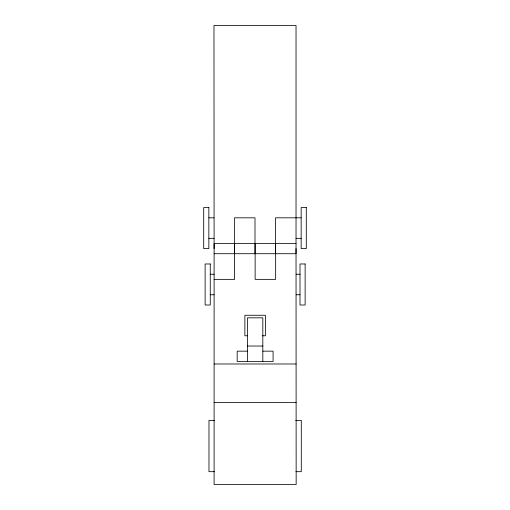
<?xml version="1.0" encoding="UTF-8"?>
<svg xmlns="http://www.w3.org/2000/svg" width="510" height="510" viewBox="0 0 510 510"><rect width="100%" height="100%" fill="white"/><g stroke="black" fill="none" stroke-linecap="round" stroke-linejoin="round"><path stroke-width="0.76" d="M208.845 217.821L213.97 217.821M301.155 217.821L275.515 217.821L275.515 253.719L255.134 253.719M208.845 238.329L213.97 238.329M296.029 238.329L301.155 238.329M234.485 243.461L214.104 243.461L214.104 484.5L296.157 484.5L296.029 248.587M255 243.461L234.619 243.461L234.619 279.359L214.104 279.359M275.515 243.461L255.134 243.461L255.134 279.359L275.649 279.359L275.649 243.461L296.029 243.461M214.104 248.587L213.97 25.5L296.029 25.5L296.029 253.719L275.649 253.719M214.104 253.719L234.485 253.719L234.485 217.821L255 217.821L255 253.719L234.619 253.719M210.26 274.233L214.104 274.233M296.157 274.233L300.007 274.233M210.26 294.748L214.104 294.748M296.157 294.748L300.007 294.748M247.439 335.771L244.876 335.771L244.876 315.263L265.391 315.263L265.391 335.771L262.236 335.771M247.439 346.029L262.822 346.029M247.439 351.161L237.182 351.161L237.182 361.418L273.079 361.418L273.079 351.161L262.822 351.161M214.104 363.981L296.157 363.981M214.104 402.441L296.157 402.441M214.531 420.393L208.979 420.393L208.979 471.68L214.359 471.68M295.73 420.393L301.289 420.393L301.289 471.68L295.902 471.68M262.822 361.418L262.822 317.826L247.439 317.826L247.439 361.418M208.845 207.564L203.713 207.564L203.713 248.587L208.845 248.587L208.845 207.564M306.287 207.564L301.155 207.564L301.155 248.587L306.287 248.587L306.287 207.564M210.26 263.976L205.128 263.976L205.128 305.005L210.26 305.005L210.26 263.976M305.133 263.976L300.007 263.976L300.007 305.005L305.133 305.005L305.133 263.976"/></g></svg>
